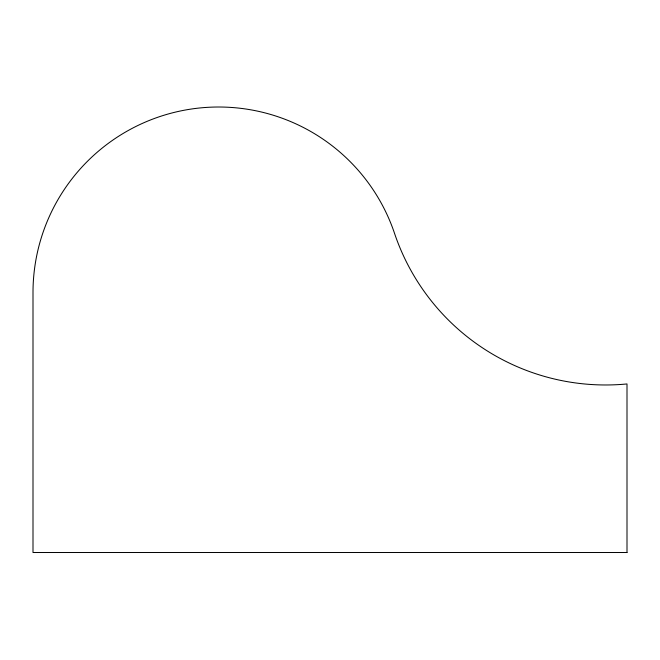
<?xml version="1.0" encoding="UTF-8"?>
<svg xmlns="http://www.w3.org/2000/svg" width="660" height="660" viewBox="0 0 660 660"><rect width="100%" height="100%" fill="white"/><g stroke="black" fill="none" stroke-linecap="round" stroke-linejoin="round"><path stroke-width="0.99" d="M627 552.511L33 552.511L33 292.636A185.625 185.625 0 0 1 394.531 233.359A222.75 222.75 0 0 0 627 383.947L627 552.511"/></g></svg>
